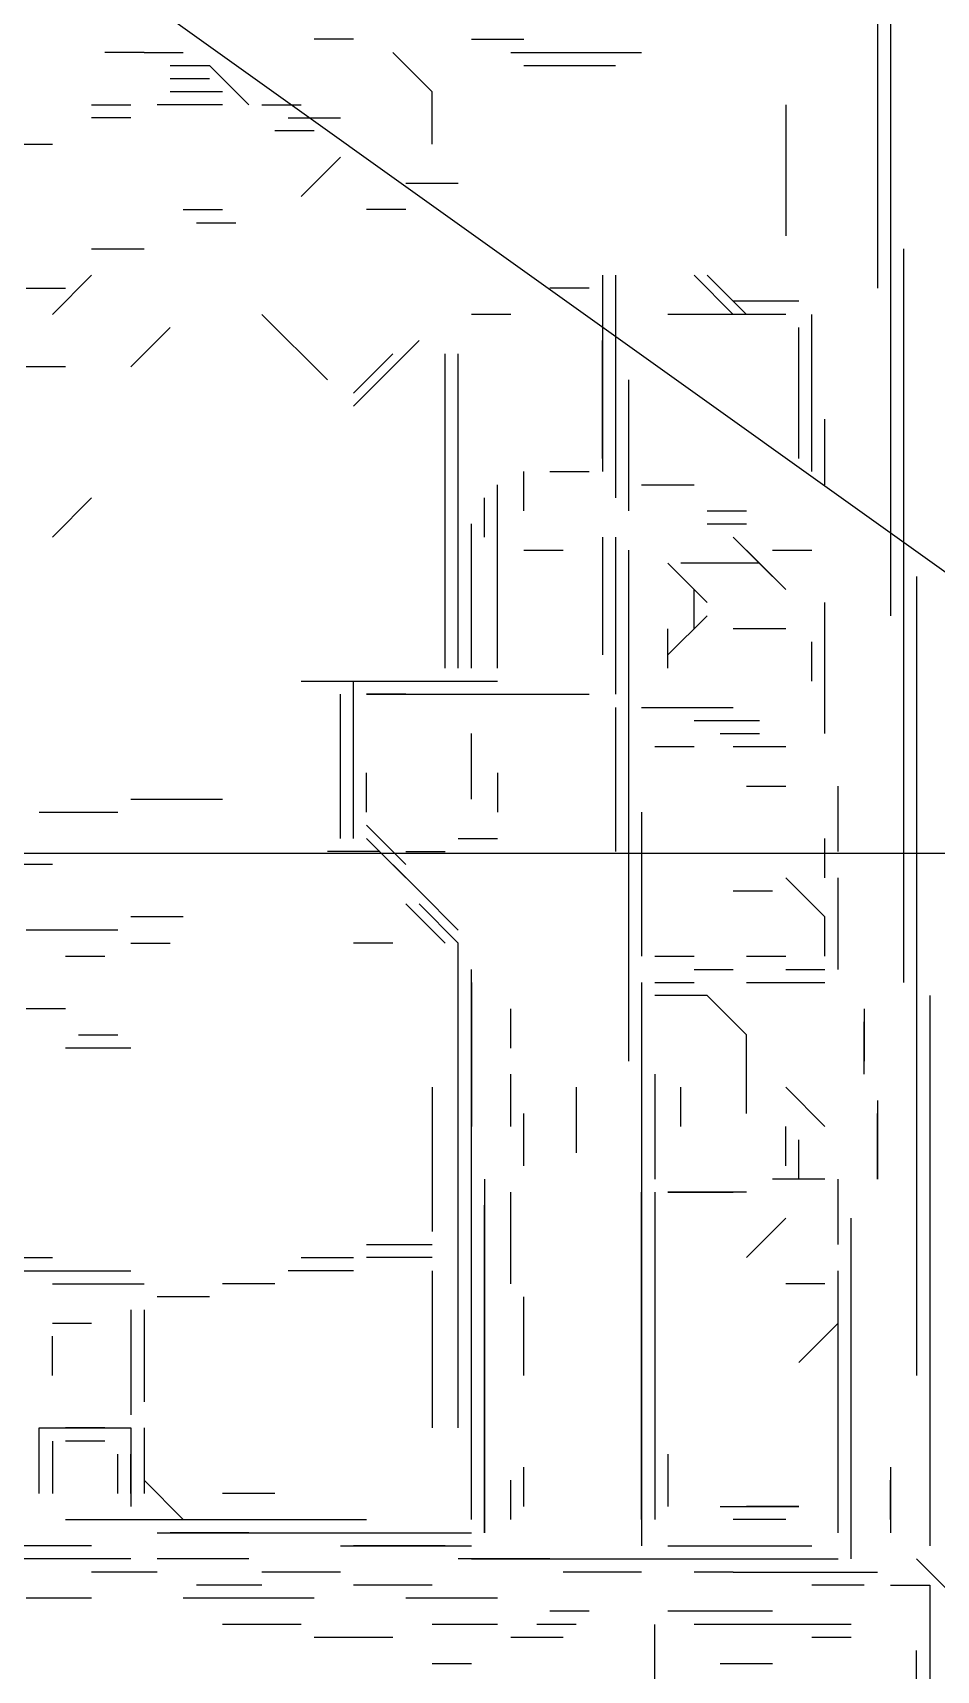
# Model space of a CAD drawing. Extents: x 34 to 168, y 38 to 138.
# Drawn here: x 113.38 to 124.88, y 74.6 to 95.44 of the extents above; entities that cross this region are included whole.
import ezdxf

# ---------------------------------------------------------------- set-up
doc = ezdxf.new("R2010")
doc.units = 0
doc.layers.add('STRUCTURE', color=1, linetype='CONTINUOUS')

msp = doc.modelspace()

# ---------------------------------------------------------------- linework, layer by layer
for p, q in [((124.1337, 98.0203), (124.1337, 94.3536)), ((124.1337, 97.0203), (124.1337, 93.8536)), ((124.1337, 96.687), (124.1337, 92.8536)), ((124.1337, 96.687), (124.1337, 92.8536)), ((124.3003, 96.687), (124.3003, 92.8536)), ((124.1337, 95.687), (124.1337, 92.187)), ((117.467, 95.3536), (116.967, 95.3536)), ((117.467, 95.3536), (116.967, 95.3536)), ((118.967, 95.3536), (119.467, 95.3536)), ((118.967, 95.3536), (119.467, 95.3536)), ((118.967, 95.3536), (119.467, 95.3536)), ((118.967, 95.3536), (119.467, 95.3536)), ((118.967, 95.3536), (119.467, 95.3536)), ((118.967, 95.3536), (119.467, 95.3536)), ((119.1337, 95.3536), (119.6337, 95.3536)), ((124.3003, 95.3536), (124.3003, 91.5203)), ((124.3003, 95.3536), (124.3003, 91.5203)), ((124.3003, 95.3536), (124.3003, 92.3536)), ((114.8003, 95.187), (114.3003, 95.187)), ((114.8003, 95.187), (114.3003, 95.187)), ((114.8003, 95.187), (114.3003, 95.187)), ((114.8003, 95.187), (115.3003, 95.187)), ((114.8003, 95.187), (115.3003, 95.187)), ((115.1337, 95.0203), (115.6337, 95.0203)), ((115.1337, 95.0203), (115.6337, 95.0203)), ((115.1337, 95.0203), (115.6337, 95.0203)), ((115.1337, 95.0203), (115.6337, 95.0203)), ((115.6337, 95.0203), (116.1337, 94.5203)), ((118.467, 94.687), (117.967, 95.187)), ((119.467, 95.187), (119.967, 95.187)), ((119.6337, 95.187), (120.1337, 95.187)), ((119.6337, 95.187), (120.3003, 95.187)), ((119.6337, 95.0203), (120.1337, 95.0203)), ((119.8003, 95.187), (121.1337, 95.187)), ((119.8003, 95.187), (120.967, 95.187)), ((119.8003, 95.187), (120.967, 95.187)), ((119.967, 95.0203), (120.8003, 95.0203)), ((119.967, 95.0203), (120.8003, 95.0203)), ((119.967, 95.0203), (120.8003, 95.0203)), ((120.1337, 95.0203), (120.6337, 95.0203)), ((120.1337, 95.0203), (120.8003, 95.0203)), ((120.1337, 95.0203), (120.6337, 95.0203)), ((120.1337, 95.0203), (120.6337, 95.0203)), ((120.1337, 95.0203), (120.6337, 95.0203)), ((120.1337, 95.0203), (120.6337, 95.0203)), ((120.6337, 95.187), (121.1337, 95.187)), ((115.1337, 94.8536), (115.6337, 94.8536)), ((115.8003, 94.687), (115.1337, 94.687)), ((115.8003, 94.687), (115.1337, 94.687)), ((115.6337, 94.687), (115.1337, 94.687)), ((115.8003, 94.687), (115.1337, 94.687)), ((115.8003, 94.687), (115.1337, 94.687)), ((115.8003, 94.687), (115.1337, 94.687)), ((115.8003, 94.687), (115.1337, 94.687)), ((115.6337, 94.687), (115.1337, 94.687)), ((115.6337, 94.687), (115.1337, 94.687)), ((115.8003, 94.687), (115.1337, 94.687)), ((118.467, 94.0203), (118.467, 94.687)), ((114.1337, 94.5203), (114.6337, 94.5203)), ((115.8003, 94.5203), (114.967, 94.5203)), ((115.8003, 94.5203), (115.1337, 94.5203)), ((115.8003, 94.5203), (115.1337, 94.5203)), ((116.3003, 94.5203), (116.8003, 94.5203)), ((122.967, 94.5203), (122.967, 92.8536)), ((114.6337, 94.3536), (114.1337, 94.3536)), ((116.967, 94.187), (116.467, 94.187)), ((116.6337, 94.3536), (117.1337, 94.3536)), ((116.6337, 94.3536), (117.1337, 94.3536)), ((116.8003, 94.3536), (117.3003, 94.3536)), ((124.3003, 94.187), (124.3003, 91.0203)), ((112.967, 94.0203), (113.467, 94.0203)), ((113.1337, 94.0203), (113.6337, 94.0203)), ((116.8003, 93.3536), (117.3003, 93.8536)), ((116.8003, 93.3536), (117.3003, 93.8536)), ((124.3003, 93.687), (124.3003, 90.187)), ((118.8003, 93.5203), (118.1337, 93.5203)), ((115.3003, 93.187), (115.8003, 93.187)), ((118.1337, 93.187), (117.6337, 93.187)), ((115.467, 93.0203), (115.967, 93.0203)), ((114.1337, 92.687), (114.6337, 92.687)), ((114.3003, 92.687), (114.8003, 92.687)), ((124.3003, 92.687), (124.3003, 89.5203)), ((124.3003, 92.687), (124.3003, 89.5203)), ((124.467, 92.687), (124.467, 88.8536)), ((114.1337, 92.3536), (113.6337, 91.8536)), ((120.6337, 92.3536), (120.6337, 89.8536)), ((120.8003, 92.3536), (120.8003, 89.5203)), ((120.8003, 92.3536), (120.8003, 89.8536)), ((120.8003, 92.3536), (120.8003, 89.8536)), ((120.8003, 92.3536), (120.8003, 90.0203)), ((120.8003, 92.3536), (120.8003, 89.5203)), ((120.8003, 92.3536), (120.8003, 89.8536)), ((120.8003, 92.3536), (120.8003, 89.8536)), ((120.8003, 92.3536), (120.8003, 89.8536)), ((120.8003, 92.3536), (120.8003, 89.8536)), ((120.8003, 92.3536), (120.8003, 89.8536)), ((120.8003, 92.3536), (120.8003, 89.5203)), ((122.3003, 91.8536), (121.8003, 92.3536)), ((122.467, 91.8536), (121.967, 92.3536)), ((122.467, 91.8536), (121.967, 92.3536)), ((113.3003, 92.187), (113.8003, 92.187)), ((120.467, 92.187), (119.967, 92.187)), ((120.8003, 92.187), (120.8003, 90.187)), ((124.467, 92.187), (124.467, 88.8536)), ((123.1337, 92.0203), (122.3003, 92.0203)), ((123.1337, 92.0203), (122.3003, 92.0203)), ((123.1337, 92.0203), (122.3003, 92.0203)), ((123.1337, 92.0203), (122.6337, 92.0203)), ((123.1337, 92.0203), (122.6337, 92.0203)), ((123.1337, 92.0203), (122.6337, 92.0203)), ((123.1337, 92.0203), (122.6337, 92.0203)), ((123.1337, 92.0203), (122.6337, 92.0203)), ((123.1337, 92.0203), (122.6337, 92.0203)), ((124.3003, 92.0203), (124.3003, 88.0203)), ((114.6337, 91.187), (115.1337, 91.687)), ((116.3003, 91.8536), (117.1337, 91.0203)), ((119.467, 91.8536), (118.967, 91.8536)), ((122.967, 91.8536), (121.467, 91.8536)), ((122.967, 91.8536), (122.1337, 91.8536)), ((122.967, 91.8536), (122.1337, 91.8536)), ((122.8003, 91.8536), (122.3003, 91.8536)), ((123.1337, 90.5203), (123.1337, 91.687)), ((123.3003, 90.5203), (123.3003, 91.8536)), ((123.3003, 90.5203), (123.3003, 91.8536)), ((123.3003, 90.5203), (123.3003, 91.8536)), ((123.3003, 90.5203), (123.3003, 91.8536)), ((123.3003, 90.5203), (123.3003, 91.8536)), ((123.3003, 90.5203), (123.3003, 91.8536)), ((123.3003, 90.3536), (123.3003, 91.687)), ((123.3003, 89.8536), (123.3003, 91.687)), ((118.3003, 91.5203), (117.8003, 91.0203)), ((120.6337, 90.0203), (120.6337, 91.5203)), ((123.1337, 90.0203), (123.1337, 91.5203)), ((117.967, 91.3536), (117.467, 90.8536)), ((118.6337, 90.8536), (118.6337, 91.3536)), ((118.6337, 89.687), (118.6337, 91.3536)), ((118.6337, 90.8536), (118.6337, 91.3536)), ((118.6337, 90.687), (118.6337, 91.3536)), ((118.6337, 90.187), (118.6337, 91.3536)), ((118.8003, 90.8536), (118.8003, 91.3536)), ((118.8003, 90.187), (118.8003, 91.3536)), ((118.8003, 90.187), (118.8003, 91.3536)), ((124.467, 91.3536), (124.467, 87.8536)), ((124.467, 91.3536), (124.467, 87.8536)), ((113.8003, 91.187), (113.3003, 91.187)), ((113.8003, 91.187), (113.3003, 91.187)), ((113.8003, 91.187), (113.3003, 91.187)), ((117.967, 91.187), (117.467, 90.687)), ((118.6337, 87.8536), (118.6337, 91.187)), ((118.6337, 87.3536), (118.6337, 91.187)), ((118.8003, 89.3536), (118.8003, 91.187)), ((118.6337, 87.3536), (118.6337, 91.0203)), ((120.967, 91.0203), (120.967, 89.8536)), ((120.967, 91.0203), (120.967, 89.8536)), ((123.1337, 90.5203), (123.1337, 91.0203)), ((123.3003, 90.5203), (123.3003, 91.0203)), ((123.3003, 90.5203), (123.3003, 91.0203)), ((124.467, 90.8536), (124.467, 87.187)), ((118.8003, 87.5203), (118.8003, 90.687)), ((118.8003, 88.187), (118.8003, 90.687)), ((118.8003, 87.5203), (118.8003, 90.687)), ((118.8003, 87.3536), (118.8003, 90.5203)), ((123.467, 89.687), (123.467, 90.5203)), ((118.6337, 87.3536), (118.6337, 90.3536)), ((123.3003, 89.8536), (123.3003, 90.3536)), ((123.3003, 89.8536), (123.3003, 90.3536)), ((123.467, 89.687), (123.467, 90.3536)), ((123.467, 89.687), (123.467, 90.3536)), ((123.467, 89.687), (123.467, 90.3536)), ((123.467, 89.687), (123.467, 90.3536)), ((123.467, 89.687), (123.467, 90.3536)), ((123.467, 89.687), (123.467, 90.3536)), ((123.467, 89.687), (123.467, 90.3536)), ((123.467, 89.687), (123.467, 90.3536)), ((118.8003, 87.3536), (118.8003, 90.0203)), ((120.967, 90.0203), (120.967, 89.5203)), ((124.467, 90.0203), (124.467, 84.8536)), ((119.6337, 89.3536), (119.6337, 89.8536)), ((119.967, 89.8536), (120.467, 89.8536)), ((120.967, 89.8536), (120.967, 89.3536)), ((119.3003, 87.5203), (119.3003, 89.687)), ((121.1337, 89.687), (121.8003, 89.687)), ((121.3003, 89.687), (121.8003, 89.687)), ((114.1337, 89.5203), (113.6337, 89.0203)), ((114.1337, 89.5203), (113.6337, 89.0203)), ((114.1337, 89.5203), (113.6337, 89.0203)), ((118.8003, 87.3536), (118.8003, 89.5203)), ((119.1337, 89.0203), (119.1337, 89.5203)), ((119.1337, 89.0203), (119.1337, 89.5203)), ((118.967, 87.3536), (118.967, 89.187)), ((121.967, 89.3536), (122.467, 89.3536)), ((121.967, 89.187), (122.467, 89.187)), ((124.467, 89.3536), (124.467, 84.5203)), ((124.467, 89.3536), (124.467, 84.5203)), ((120.6337, 89.0203), (120.6337, 87.5203)), ((120.8003, 89.0203), (120.8003, 87.0203)), ((120.8003, 89.0203), (120.8003, 87.8536)), ((120.8003, 89.0203), (120.8003, 87.0203)), ((120.8003, 89.0203), (120.8003, 87.3536)), ((120.8003, 89.0203), (120.8003, 87.5203)), ((120.8003, 89.0203), (120.8003, 87.8536)), ((120.8003, 89.0203), (120.8003, 88.187)), ((120.8003, 89.0203), (120.8003, 88.3536)), ((120.8003, 89.0203), (120.8003, 87.0203)), ((122.8003, 88.5203), (122.3003, 89.0203)), ((122.967, 88.3536), (122.3003, 89.0203)), ((122.967, 88.3536), (122.3003, 89.0203)), ((119.6337, 88.8536), (120.1337, 88.8536)), ((120.967, 88.8536), (120.967, 84.187)), ((120.967, 88.8536), (120.967, 86.8536)), ((120.967, 88.8536), (120.967, 86.8536)), ((120.967, 88.8536), (120.967, 87.0203)), ((122.967, 88.3536), (122.467, 88.8536)), ((122.967, 88.3536), (122.467, 88.8536)), ((122.8003, 88.8536), (123.3003, 88.8536)), ((122.8003, 88.8536), (123.3003, 88.8536)), ((122.8003, 88.8536), (123.3003, 88.8536)), ((122.8003, 88.8536), (123.3003, 88.8536)), ((122.8003, 88.8536), (123.3003, 88.8536)), ((122.8003, 88.8536), (123.3003, 88.8536)), ((122.8003, 88.8536), (123.3003, 88.8536)), ((122.8003, 88.8536), (123.3003, 88.8536)), ((122.8003, 88.8536), (123.3003, 88.8536)), ((121.967, 88.187), (121.467, 88.687)), ((122.6337, 88.687), (121.6337, 88.687)), ((122.6337, 88.687), (121.6337, 88.687)), ((122.6337, 88.687), (121.8003, 88.687)), ((122.3003, 88.687), (121.8003, 88.687)), ((122.3003, 88.687), (121.8003, 88.687)), ((122.6337, 88.687), (121.8003, 88.687)), ((119.3003, 87.3536), (119.3003, 88.3536)), ((119.3003, 87.3536), (119.3003, 88.3536)), ((120.967, 88.5203), (120.967, 84.187)), ((121.8003, 87.8536), (121.8003, 88.3536)), ((124.467, 88.5203), (124.467, 88.0203)), ((124.6337, 88.5203), (124.6337, 86.3536)), ((120.967, 88.187), (120.967, 83.687)), ((123.467, 87.3536), (123.467, 88.187)), ((123.467, 87.3536), (123.467, 88.187)), ((123.467, 86.5203), (123.467, 88.187)), ((123.467, 87.3536), (123.467, 88.187)), ((118.967, 87.3536), (118.967, 88.0203)), ((120.967, 88.0203), (120.967, 83.687)), ((121.967, 88.0203), (121.467, 87.5203)), ((121.967, 88.0203), (121.467, 87.5203)), ((123.467, 86.5203), (123.467, 88.0203)), ((123.467, 86.8536), (123.467, 88.0203)), ((123.467, 86.8536), (123.467, 88.0203)), ((123.467, 86.5203), (123.467, 88.0203)), ((123.467, 86.5203), (123.467, 88.0203)), ((123.467, 86.8536), (123.467, 88.0203)), ((123.467, 86.8536), (123.467, 88.0203)), ((121.467, 87.3536), (121.467, 87.8536)), ((122.967, 87.8536), (122.3003, 87.8536)), ((124.467, 87.8536), (124.467, 83.3536)), ((124.6337, 87.8536), (124.6337, 83.3536)), ((120.967, 87.687), (120.967, 83.687)), ((120.967, 87.687), (120.967, 83.687)), ((123.3003, 87.187), (123.3003, 87.687)), ((124.6337, 87.687), (124.6337, 82.187)), ((124.6337, 87.687), (124.6337, 82.187)), ((120.967, 87.3536), (120.967, 83.5203)), ((116.8003, 87.187), (117.3003, 87.187)), ((117.1337, 87.187), (118.6337, 87.187)), ((117.1337, 87.187), (117.6337, 87.187)), ((117.3003, 87.187), (118.8003, 87.187)), ((117.3003, 87.187), (118.6337, 87.187)), ((117.3003, 87.187), (118.8003, 87.187)), ((117.3003, 87.187), (118.8003, 87.187)), ((117.3003, 87.187), (118.6337, 87.187)), ((117.3003, 87.187), (118.6337, 87.187)), ((117.467, 86.687), (117.467, 87.187)), ((117.467, 87.187), (119.3003, 87.187)), ((117.467, 86.0203), (117.467, 87.187)), ((117.467, 87.187), (119.1337, 87.187)), ((117.467, 85.3536), (117.467, 87.187)), ((117.467, 87.187), (118.8003, 87.187)), ((117.467, 86.0203), (117.467, 87.187)), ((117.467, 87.187), (119.1337, 87.187)), ((117.967, 87.187), (118.467, 87.187)), ((117.3003, 85.187), (117.3003, 87.0203)), ((117.3003, 85.3536), (117.3003, 87.0203)), ((117.467, 85.3536), (117.467, 87.0203)), ((117.467, 85.3536), (117.467, 87.0203)), ((117.467, 85.3536), (117.467, 87.0203)), ((117.467, 85.187), (117.467, 87.0203)), ((117.467, 85.187), (117.467, 87.0203)), ((118.1337, 87.0203), (117.6337, 87.0203)), ((117.6337, 87.0203), (120.467, 87.0203)), ((124.6337, 87.0203), (124.6337, 81.5203)), ((117.3003, 86.187), (117.3003, 86.8536)), ((117.467, 85.187), (117.467, 86.8536)), ((120.8003, 86.8536), (120.8003, 85.0203)), ((120.967, 86.8536), (120.967, 83.5203)), ((120.967, 86.8536), (120.967, 83.5203)), ((120.967, 86.8536), (120.967, 83.5203)), ((120.967, 86.8536), (120.967, 83.5203)), ((121.1337, 86.8536), (121.6337, 86.8536)), ((121.467, 86.8536), (122.3003, 86.8536)), ((121.8003, 86.687), (122.3003, 86.687)), ((121.967, 86.687), (122.6337, 86.687)), ((118.967, 85.687), (118.967, 86.5203)), ((120.967, 86.5203), (120.967, 85.187)), ((122.1337, 86.5203), (122.6337, 86.5203)), ((122.1337, 86.5203), (122.6337, 86.5203)), ((122.1337, 86.5203), (122.6337, 86.5203)), ((120.967, 86.3536), (120.967, 85.687)), ((121.8003, 86.3536), (121.3003, 86.3536)), ((122.8003, 86.3536), (122.3003, 86.3536)), ((122.8003, 86.3536), (122.3003, 86.3536)), ((122.967, 86.3536), (122.467, 86.3536)), ((117.467, 85.5203), (117.467, 86.0203)), ((117.6337, 85.5203), (117.6337, 86.0203)), ((119.3003, 86.0203), (119.3003, 85.5203)), ((122.467, 85.8536), (122.967, 85.8536)), ((123.6337, 85.0203), (123.6337, 85.8536)), ((123.6337, 85.0203), (123.6337, 85.8536)), ((123.6337, 85.0203), (123.6337, 85.8536)), ((124.6337, 86.0203), (124.6337, 84.3536)), ((114.6337, 85.687), (115.8003, 85.687)), ((113.467, 85.5203), (114.467, 85.5203)), ((121.1337, 85.5203), (121.1337, 84.8536)), ((118.1337, 84.8536), (117.6337, 85.3536)), ((118.1337, 84.8536), (117.6337, 85.3536)), ((118.1337, 84.8536), (117.6337, 85.3536)), ((118.1337, 84.8536), (117.6337, 85.3536)), ((118.1337, 84.8536), (117.6337, 85.3536)), ((117.8003, 85.0203), (117.1337, 85.0203)), ((118.3003, 84.5203), (117.6337, 85.187)), ((118.1337, 84.687), (117.6337, 85.187)), ((118.1337, 85.0203), (118.6337, 85.0203)), ((118.8003, 85.187), (119.3003, 85.187)), ((121.1337, 85.0203), (121.1337, 83.687)), ((123.467, 84.687), (123.467, 85.187)), ((123.467, 84.687), (123.467, 85.187)), ((123.467, 84.687), (123.467, 85.187)), ((123.467, 84.687), (123.467, 85.187)), ((123.467, 84.687), (123.467, 85.187)), ((113.6337, 84.8536), (113.1337, 84.8536)), ((120.967, 84.8536), (120.967, 82.8536)), ((123.467, 84.187), (122.967, 84.687)), ((123.6337, 83.5203), (123.6337, 84.687)), ((123.6337, 83.5203), (123.6337, 84.687)), ((123.6337, 83.5203), (123.6337, 84.687)), ((123.6337, 83.5203), (123.6337, 84.687)), ((124.6337, 84.687), (124.6337, 80.687)), ((118.8003, 84.0203), (118.3003, 84.5203)), ((122.3003, 84.5203), (122.8003, 84.5203)), ((123.6337, 83.5203), (123.6337, 84.5203)), ((123.6337, 83.687), (123.6337, 84.5203)), ((123.6337, 83.5203), (123.6337, 84.5203)), ((123.6337, 83.5203), (123.6337, 84.5203)), ((123.6337, 83.5203), (123.6337, 84.5203)), ((123.6337, 83.5203), (123.6337, 84.5203)), ((115.3003, 84.187), (114.6337, 84.187)), ((118.6337, 83.8536), (118.1337, 84.3536)), ((118.8003, 83.8536), (118.3003, 84.3536)), ((118.8003, 83.8536), (118.3003, 84.3536)), ((118.8003, 83.8536), (118.3003, 84.3536)), ((118.8003, 83.8536), (118.3003, 84.3536)), ((118.8003, 83.8536), (118.3003, 84.3536)), ((123.467, 83.687), (123.467, 84.187)), ((123.467, 83.687), (123.467, 84.187)), ((124.6337, 84.3536), (124.6337, 79.5203)), ((124.6337, 84.3536), (124.6337, 79.5203)), ((114.467, 84.0203), (113.3003, 84.0203)), ((114.6337, 83.8536), (115.1337, 83.8536)), ((117.967, 83.8536), (117.467, 83.8536)), ((118.8003, 83.187), (118.8003, 83.8536)), ((118.8003, 83.0203), (118.8003, 83.8536)), ((113.8003, 83.687), (114.3003, 83.687)), ((118.8003, 82.0203), (118.8003, 83.687)), ((118.8003, 80.5203), (118.8003, 83.687)), ((121.3003, 83.687), (121.8003, 83.687)), ((122.467, 83.687), (122.967, 83.687)), ((118.8003, 79.187), (118.8003, 83.5203)), ((118.8003, 78.187), (118.8003, 83.5203)), ((118.967, 81.5203), (118.967, 83.5203)), ((118.967, 81.0203), (118.967, 83.5203)), ((118.967, 80.5203), (118.967, 83.5203)), ((118.967, 80.3536), (118.967, 83.5203)), ((118.967, 81.0203), (118.967, 83.5203)), ((118.967, 83.3536), (118.967, 81.5203)), ((121.1337, 83.3536), (121.1337, 76.687)), ((121.3003, 83.3536), (121.8003, 83.3536)), ((121.3003, 83.3536), (121.8003, 83.3536)), ((121.8003, 83.5203), (122.3003, 83.5203)), ((122.467, 83.3536), (123.467, 83.3536)), ((122.467, 83.3536), (123.467, 83.3536)), ((122.467, 83.3536), (123.467, 83.3536)), ((122.6337, 83.3536), (123.467, 83.3536)), ((122.6337, 83.3536), (123.467, 83.3536)), ((122.6337, 83.3536), (123.467, 83.3536)), ((122.6337, 83.3536), (123.467, 83.3536)), ((122.967, 83.5203), (123.467, 83.5203)), ((121.1337, 83.187), (121.1337, 76.687)), ((121.1337, 83.187), (121.1337, 77.3536)), ((121.1337, 83.187), (121.1337, 76.687)), ((121.1337, 83.187), (121.1337, 76.687)), ((121.1337, 83.187), (121.1337, 76.687)), ((121.967, 83.187), (121.3003, 83.187)), ((121.8003, 83.187), (121.3003, 83.187)), ((122.467, 82.687), (121.967, 83.187)), ((122.467, 82.687), (121.967, 83.187)), ((124.6337, 83.187), (124.6337, 78.3536)), ((124.8003, 83.187), (124.8003, 79.0203)), ((113.8003, 83.0203), (113.3003, 83.0203)), ((118.967, 79.5203), (118.967, 83.0203)), ((118.967, 79.5203), (118.967, 83.0203)), ((118.967, 79.3536), (118.967, 83.0203)), ((119.467, 82.5203), (119.467, 83.0203)), ((120.967, 83.0203), (120.967, 82.3536)), ((121.1337, 83.0203), (121.1337, 78.5203)), ((121.1337, 83.0203), (121.1337, 80.8536)), ((123.967, 83.0203), (123.967, 82.3536)), ((118.967, 79.0203), (118.967, 82.8536)), ((121.1337, 82.8536), (121.1337, 82.187)), ((123.967, 82.187), (123.967, 82.8536)), ((114.3003, 82.5203), (113.8003, 82.5203)), ((113.967, 82.687), (114.467, 82.687)), ((114.6337, 82.5203), (114.1337, 82.5203)), ((121.1337, 82.687), (121.1337, 76.3536)), ((122.467, 82.187), (122.467, 82.687)), ((122.467, 81.687), (122.467, 82.5203)), ((119.467, 81.5203), (119.467, 82.187)), ((121.1337, 82.187), (121.1337, 76.187)), ((121.1337, 82.187), (121.1337, 76.3536)), ((121.1337, 82.187), (121.1337, 76.3536)), ((121.3003, 82.187), (121.3003, 81.5203)), ((118.467, 82.0203), (118.467, 80.187)), ((120.3003, 82.0203), (120.3003, 81.187)), ((121.3003, 82.0203), (121.3003, 80.8536)), ((121.6337, 81.5203), (121.6337, 82.0203)), ((123.467, 81.5203), (122.967, 82.0203)), ((123.467, 81.5203), (122.967, 82.0203)), ((123.467, 81.5203), (122.967, 82.0203)), ((123.467, 81.5203), (122.967, 82.0203)), ((123.467, 81.5203), (122.967, 82.0203)), ((123.467, 81.5203), (122.967, 82.0203)), ((123.467, 81.5203), (122.967, 82.0203)), ((123.467, 81.5203), (122.967, 82.0203)), ((123.467, 81.5203), (122.967, 82.0203)), ((123.467, 81.5203), (122.967, 82.0203)), ((124.8003, 82.0203), (124.8003, 76.8536)), ((124.8003, 82.0203), (124.8003, 76.8536)), ((118.8003, 80.187), (118.8003, 81.8536)), ((118.967, 78.3536), (118.967, 81.8536)), ((119.6337, 81.0203), (119.6337, 81.687)), ((124.1337, 81.8536), (124.1337, 80.8536)), ((124.1337, 80.8536), (124.1337, 81.687)), ((122.967, 81.0203), (122.967, 81.5203)), ((122.967, 81.0203), (122.967, 81.5203)), ((123.1337, 80.8536), (123.1337, 81.3536)), ((123.1337, 80.8536), (123.1337, 81.3536)), ((124.8003, 81.3536), (124.8003, 76.3536)), ((119.1337, 80.8536), (119.1337, 79.5203)), ((119.1337, 80.8536), (119.1337, 79.5203)), ((121.1337, 81.0203), (121.1337, 76.5203)), ((123.467, 80.8536), (122.8003, 80.8536)), ((123.6337, 80.3536), (123.6337, 80.8536)), ((123.6337, 80.0203), (123.6337, 80.8536)), ((123.6337, 80.0203), (123.6337, 80.8536)), ((123.6337, 80.3536), (123.6337, 80.8536)), ((119.467, 79.5203), (119.467, 80.687)), ((119.467, 79.5203), (119.467, 80.687)), ((119.467, 79.5203), (119.467, 80.687)), ((121.1337, 76.5203), (121.1337, 80.687)), ((121.3003, 80.687), (121.3003, 76.687)), ((121.467, 80.687), (122.3003, 80.687)), ((122.467, 80.687), (121.467, 80.687)), ((121.6337, 80.687), (122.1337, 80.687)), ((123.6337, 80.0203), (123.6337, 80.687)), ((123.6337, 80.187), (123.6337, 80.687)), ((123.6337, 80.187), (123.6337, 80.687)), ((123.6337, 80.0203), (123.6337, 80.687)), ((123.6337, 80.0203), (123.6337, 80.687)), ((123.6337, 80.0203), (123.6337, 80.687)), ((119.1337, 76.3536), (119.1337, 80.5203)), ((119.1337, 76.3536), (119.1337, 80.5203)), ((121.3003, 80.5203), (121.3003, 77.5203)), ((124.8003, 80.5203), (124.8003, 76.187)), ((119.1337, 76.3536), (119.1337, 80.3536)), ((122.467, 79.8536), (122.967, 80.3536)), ((123.8003, 76.0203), (123.8003, 80.3536)), ((117.6337, 80.0203), (118.467, 80.0203)), ((113.1337, 79.8536), (113.6337, 79.8536)), ((116.8003, 79.8536), (117.467, 79.8536)), ((118.467, 79.8536), (117.6337, 79.8536)), ((123.8003, 76.0203), (123.8003, 79.8536)), ((123.8003, 76.0203), (123.8003, 79.8536)), ((113.1337, 79.687), (114.1337, 79.687)), ((113.8003, 79.687), (114.6337, 79.687)), ((117.467, 79.687), (116.6337, 79.687)), ((118.467, 79.687), (118.467, 77.687)), ((118.967, 76.5203), (118.967, 79.687)), ((123.6337, 78.5203), (123.6337, 79.687)), ((113.6337, 79.5203), (114.6337, 79.5203)), ((114.3003, 79.5203), (114.8003, 79.5203)), ((116.467, 79.5203), (115.8003, 79.5203)), ((118.8003, 77.687), (118.8003, 79.5203)), ((119.1337, 76.3536), (119.1337, 79.5203)), ((119.1337, 79.5203), (119.1337, 76.3536)), ((123.467, 79.5203), (122.967, 79.5203)), ((123.6337, 78.8536), (123.6337, 79.5203)), ((114.6337, 79.187), (114.6337, 77.8536)), ((114.8003, 79.187), (114.8003, 78.187)), ((115.6337, 79.3536), (114.967, 79.3536)), ((119.1337, 76.5203), (119.1337, 79.3536)), ((119.1337, 76.5203), (119.1337, 79.3536)), ((119.1337, 76.5203), (119.1337, 79.3536)), ((119.1337, 76.5203), (119.1337, 79.187)), ((119.6337, 78.3536), (119.6337, 79.3536)), ((123.8003, 78.8536), (123.8003, 79.3536)), ((123.8003, 76.0203), (123.8003, 79.3536)), ((123.8003, 78.8536), (123.8003, 79.3536)), ((123.8003, 78.8536), (123.8003, 79.3536)), ((123.8003, 78.8536), (123.8003, 79.3536)), ((124.8003, 79.3536), (124.8003, 76.187)), ((124.8003, 79.3536), (124.8003, 76.187)), ((113.6337, 79.0203), (114.1337, 79.0203)), ((113.6337, 79.0203), (114.1337, 79.0203)), ((113.6337, 79.0203), (114.1337, 79.0203)), ((118.967, 76.5203), (118.967, 79.0203)), ((123.1337, 78.5203), (123.6337, 79.0203)), ((113.6337, 78.3536), (113.6337, 78.8536)), ((119.1337, 76.5203), (119.1337, 78.8536)), ((114.8003, 78.5203), (114.8003, 78.0203)), ((121.3003, 78.3536), (121.3003, 76.5203)), ((123.6337, 77.5203), (123.6337, 78.5203)), ((123.6337, 76.3536), (123.6337, 78.3536)), ((123.8003, 76.187), (123.8003, 78.5203)), ((123.8003, 76.0203), (123.8003, 78.5203)), ((123.8003, 76.187), (123.8003, 78.5203)), ((123.8003, 76.187), (123.8003, 78.5203)), ((123.8003, 76.187), (123.8003, 78.3536)), ((123.8003, 76.187), (123.8003, 78.3536)), ((119.1337, 76.5203), (119.1337, 78.187)), ((123.6337, 77.0203), (123.6337, 78.187)), ((124.8003, 78.187), (124.8003, 76.187)), ((118.967, 76.5203), (118.967, 78.0203)), ((113.467, 76.8536), (113.467, 77.687)), ((113.467, 77.687), (114.6337, 77.687)), ((113.467, 76.8536), (113.467, 77.687)), ((113.467, 76.8536), (113.467, 77.687)), ((113.467, 77.687), (114.3003, 77.687)), ((113.467, 76.8536), (113.467, 77.687)), ((113.467, 77.687), (114.6337, 77.687)), ((113.467, 76.8536), (113.467, 77.687)), ((113.467, 77.687), (114.6337, 77.687)), ((113.467, 76.8536), (113.467, 77.687)), ((113.467, 77.687), (114.6337, 77.687)), ((113.467, 76.8536), (113.467, 77.687)), ((113.467, 77.687), (114.6337, 77.687)), ((113.6337, 77.687), (114.3003, 77.687)), ((113.6337, 77.687), (114.3003, 77.687)), ((113.6337, 77.687), (114.3003, 77.687)), ((113.6337, 77.5203), (113.6337, 76.8536)), ((113.6337, 77.5203), (113.6337, 76.8536)), ((113.6337, 77.5203), (113.6337, 76.8536)), ((113.6337, 77.5203), (113.6337, 76.8536)), ((113.6337, 77.5203), (113.6337, 76.8536)), ((113.6337, 77.5203), (113.6337, 76.8536)), ((114.3003, 77.687), (113.8003, 77.687)), ((114.3003, 77.687), (113.8003, 77.687)), ((114.3003, 77.687), (113.8003, 77.687)), ((114.3003, 77.5203), (113.8003, 77.5203)), ((114.3003, 77.5203), (113.8003, 77.5203)), ((114.3003, 77.5203), (113.8003, 77.5203)), ((113.967, 77.687), (114.6337, 77.687)), ((114.6337, 77.687), (114.6337, 76.8536)), ((114.6337, 77.687), (114.6337, 76.687)), ((114.6337, 77.687), (114.6337, 76.8536)), ((114.6337, 77.687), (114.6337, 76.8536)), ((114.6337, 77.687), (114.6337, 76.8536)), ((114.6337, 77.687), (114.6337, 76.8536)), ((114.6337, 77.687), (114.6337, 76.8536)), ((114.6337, 77.687), (114.6337, 76.8536)), ((114.6337, 77.687), (114.6337, 76.8536)), ((114.8003, 77.687), (114.8003, 76.8536)), ((114.8003, 77.687), (114.8003, 76.8536)), ((113.467, 76.8536), (113.467, 77.3536)), ((113.6337, 77.3536), (113.6337, 76.8536)), ((113.6337, 77.3536), (113.6337, 76.8536)), ((114.467, 76.8536), (114.467, 77.3536)), ((114.6337, 76.8536), (114.6337, 77.3536)), ((114.6337, 76.8536), (114.6337, 77.3536)), ((114.6337, 76.8536), (114.6337, 77.3536)), ((121.467, 77.3536), (121.467, 76.687)), ((119.1337, 77.187), (119.1337, 76.5203)), ((119.1337, 77.187), (119.1337, 76.5203)), ((119.6337, 76.687), (119.6337, 77.187)), ((121.3003, 77.187), (121.3003, 76.5203)), ((124.3003, 77.187), (124.3003, 76.3536)), ((114.8003, 77.0203), (115.3003, 76.5203)), ((119.467, 76.5203), (119.467, 77.0203)), ((119.467, 76.5203), (119.467, 77.0203)), ((124.3003, 76.5203), (124.3003, 77.0203)), ((116.467, 76.8536), (115.8003, 76.8536)), ((122.1337, 76.687), (123.1337, 76.687)), ((123.1337, 76.687), (122.467, 76.687)), ((123.8003, 76.187), (123.8003, 76.687)), ((113.8003, 76.5203), (115.6337, 76.5203)), ((113.967, 76.5203), (115.8003, 76.5203)), ((113.967, 76.5203), (115.967, 76.5203)), ((113.967, 76.5203), (115.8003, 76.5203)), ((114.1337, 76.5203), (116.1337, 76.5203)), ((114.1337, 76.5203), (115.967, 76.5203)), ((114.1337, 76.5203), (116.1337, 76.5203)), ((114.3003, 76.5203), (116.1337, 76.5203)), ((114.3003, 76.5203), (116.3003, 76.5203)), ((114.8003, 76.5203), (116.3003, 76.5203)), ((115.1337, 76.5203), (116.967, 76.5203)), ((115.3003, 76.5203), (117.3003, 76.5203)), ((115.3003, 76.5203), (117.6337, 76.5203)), ((115.8003, 76.5203), (116.467, 76.5203)), ((122.967, 76.5203), (122.3003, 76.5203)), ((114.967, 76.3536), (116.1337, 76.3536)), ((116.1337, 76.3536), (115.1337, 76.3536)), ((115.8003, 76.3536), (117.6337, 76.3536)), ((115.967, 76.3536), (117.8003, 76.3536)), ((115.967, 76.3536), (117.8003, 76.3536)), ((116.1337, 76.3536), (117.967, 76.3536)), ((116.1337, 76.3536), (118.3003, 76.3536)), ((116.3003, 76.3536), (118.467, 76.3536)), ((116.3003, 76.3536), (118.467, 76.3536)), ((116.3003, 76.3536), (118.6337, 76.3536)), ((116.467, 76.3536), (118.967, 76.3536)), ((116.467, 76.3536), (118.6337, 76.3536)), ((117.1337, 76.3536), (118.8003, 76.3536)), ((117.467, 76.3536), (118.8003, 76.3536)), ((117.8003, 76.3536), (118.8003, 76.3536)), ((118.3003, 76.3536), (118.8003, 76.3536)), ((114.1337, 76.187), (112.8003, 76.187)), ((117.3003, 76.187), (118.8003, 76.187)), ((118.6337, 76.187), (117.467, 76.187)), ((117.8003, 76.187), (118.967, 76.187)), ((117.967, 76.187), (118.967, 76.187)), ((117.967, 76.187), (118.967, 76.187)), ((118.1337, 76.187), (118.967, 76.187)), ((121.467, 76.187), (121.967, 76.187)), ((121.8003, 76.187), (122.3003, 76.187)), ((122.1337, 76.187), (122.8003, 76.187)), ((122.1337, 76.187), (123.3003, 76.187)), ((122.3003, 76.187), (122.967, 76.187)), ((114.6337, 76.0203), (112.967, 76.0203)), ((114.6337, 76.0203), (112.967, 76.0203)), ((114.967, 75.8536), (114.1337, 75.8536)), ((116.1337, 76.0203), (114.967, 76.0203)), ((117.3003, 75.8536), (116.3003, 75.8536)), ((119.967, 76.0203), (118.8003, 76.0203)), ((118.967, 76.0203), (121.6337, 76.0203)), ((121.1337, 75.8536), (120.1337, 75.8536)), ((121.3003, 76.0203), (122.8003, 76.0203)), ((121.6337, 76.0203), (122.8003, 76.0203)), ((121.6337, 76.0203), (122.8003, 76.0203)), ((121.6337, 76.0203), (123.3003, 76.0203)), ((121.6337, 76.0203), (122.8003, 76.0203)), ((121.8003, 76.0203), (123.3003, 76.0203)), ((121.8003, 76.0203), (123.3003, 76.0203)), ((122.3003, 75.8536), (121.8003, 75.8536)), ((121.967, 76.0203), (123.6337, 76.0203)), ((122.1337, 76.0203), (123.6337, 76.0203)), ((122.1337, 76.0203), (123.6337, 76.0203)), ((122.3003, 75.8536), (124.1337, 75.8536)), ((122.467, 76.0203), (123.6337, 76.0203)), ((122.967, 76.0203), (123.6337, 76.0203)), ((122.967, 75.8536), (123.6337, 75.8536)), ((122.967, 75.8536), (123.6337, 75.8536)), ((122.967, 75.8536), (123.6337, 75.8536)), ((122.967, 75.8536), (123.6337, 75.8536)), ((124.6337, 76.0203), (125.1337, 75.5203)), ((116.3003, 75.687), (115.467, 75.687)), ((116.3003, 75.687), (115.467, 75.687)), ((118.467, 75.687), (117.467, 75.687)), ((117.967, 75.687), (117.467, 75.687)), ((117.967, 75.687), (117.467, 75.687)), ((123.967, 75.687), (123.3003, 75.687)), ((124.3003, 75.687), (124.8003, 75.687)), ((124.8003, 75.687), (124.8003, 73.3536)), ((114.1337, 75.5203), (113.3003, 75.5203)), ((116.967, 75.5203), (115.3003, 75.5203)), ((119.3003, 75.5203), (118.1337, 75.5203)), ((119.3003, 75.5203), (118.1337, 75.5203)), ((124.8003, 75.5203), (124.8003, 75.0203)), ((120.467, 75.3536), (119.967, 75.3536)), ((122.8003, 75.3536), (121.467, 75.3536)), ((116.8003, 75.187), (115.8003, 75.187)), ((117.967, 75.0203), (116.967, 75.0203)), ((119.3003, 75.187), (118.467, 75.187)), ((120.1337, 75.0203), (119.467, 75.0203)), ((120.3003, 75.187), (119.8003, 75.187)), ((120.3003, 75.187), (119.8003, 75.187)), ((121.3003, 74.3536), (121.3003, 75.187)), ((121.3003, 74.3536), (121.3003, 75.187)), ((123.1337, 75.187), (121.8003, 75.187)), ((123.1337, 75.187), (121.8003, 75.187)), ((123.8003, 75.187), (122.967, 75.187)), ((123.8003, 75.0203), (123.3003, 75.0203)), ((123.8003, 75.0203), (123.3003, 75.0203)), ((124.6337, 73.5203), (124.6337, 74.8536)), ((118.967, 74.687), (118.467, 74.687)), ((122.8003, 74.687), (122.1337, 74.687))]:
    msp.add_line(p, q)
at = {"layer": 'STRUCTURE', "color": 1}
for p, q in [((130, 85), (95, 110)), ((52, 85), (130, 85))]:
    msp.add_line(p, q, dxfattribs=at)

doc.saveas('drawing.dxf')
